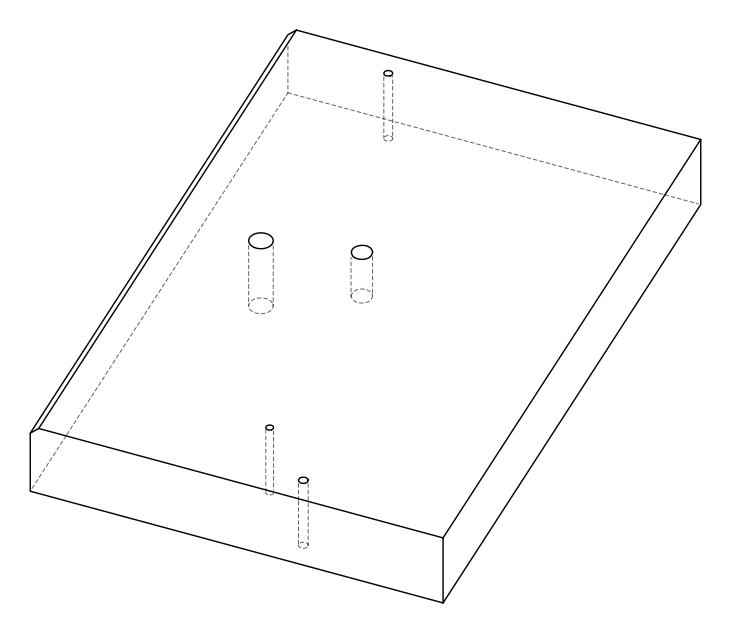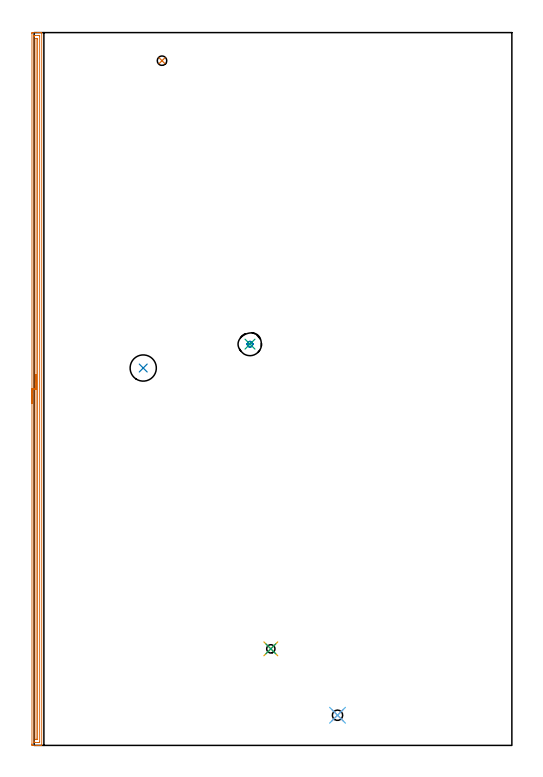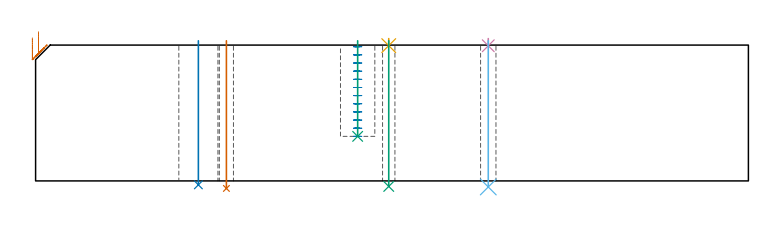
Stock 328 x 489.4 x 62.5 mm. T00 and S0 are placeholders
(PLAN: 9 operations, 7 tool changes, 14.1 min)
(1 AREA_MILL | FG_CHAMFER_SURFACE | UGT0205_001 | 11.92 min | 10985 mm3)
(2 MILL_BLIND_HOLE_FROM_SOLID_MATERIAL | STEP1POCKET | UGT0201_130 | Spiral | 0.89 min | 8225 mm3)
(3 BORE_BLIND_HOLE | STEP1POCKET | UGT0332_074 | 0.18 min | 3 mm3)
(4 SPOT_DRILL | STEP1HOLE | NXT0321_9005460120000 | 0.03 min | 0 mm3)
(5 SPOT_DRILL_1 | STEP1HOLE_3 | NXT0321_9005460120000 | 0.03 min | 0 mm3)
(6 DRILL_THROUGH_HOLE_INTO_CENTER | STEP1HOLE | NXT0301_042 | 0.27 min | 2442 mm3)
(7 DRILL_THROUGH_HOLE_FROM_SOLID_MATERIAL | STEP1HOLE_1 | UGT0301_460 | 0.27 min | 2044 mm3)
(8 INDEXABLE_INSERT_DRILL_THROUGH_HOLE_FROM_SOLID | STEP1HOLE_2 | NXT0302_007 | 0.27 min | 15866 mm3)
(9 DRILL_THROUGH_HOLE_INTO_CENTER_1 | STEP1HOLE_3 | NXT0301_028 | 0.27 min | 1561 mm3)
(TOOL UGT0205_001 | Chamfer Mill 20 x 3 x 45 deg. | D20 FL50 Z2)
(TOOL UGT0201_130 | Carbide End Mill 12.0 | D12 FL15 Z4)
(TOOL UGT0332_074 | 15.8 mm Rough Boring Bar | D15.8)
(TOOL NXT0321_9005460120000 | NC Spot Drill, 142deg, 12mm, Carbide, Uncoated | D12 PA142 FL30 Z2)
(TOOL NXT0301_042 | Carbide Drill 7.1mm [860.1-0710-057A1-MM 2214] | D7.1 PA140 FL85 Z2)
(TOOL UGT0301_460 | Carbide Drill 6.5 mm | D6.5 PA118 FL63 Z2)
(TOOL NXT0302_007 | Index. Insert Drill 18mm [880-D1800L25-05] | D18 PA176 FL90 Z2)
(TOOL NXT0301_028 | Carbide Drill 5.7mm [860.1-0570-046A1-MM 2214] | D5.7 PA140 FL70 Z2)
(OP 1 AREA_MILL)
G17 G21 G94 G90
T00 M6
G54
G17 G0 G90 X-1.5 Y234.7 S1061 M3
G43 Z72.5 H0
Z65.8
G94 G1 Y234.738 Z64.928 F250.
Y234.852 Z64.064
Y235.041 Z63.212
Y235.303 Z62.38
Y235.637 Z61.574
Y236.04 Z60.8
Y236.509 Z60.064
Y237.04 Z59.372
Y237.629 Z58.729
Y238.272 Z58.14
Y238.964 Z57.609
Y239.7 Z57.14
Y240.474 Z56.737
Y241.28 Z56.403
Y242.112 Z56.141
Y242.964 Z55.952
Y243.828 Z55.838
Y244.7 Z55.8
Y488.772
X-1.498 Y489.081
X-1.494 Y489.39 Z55.803
X-1.198 Y489.4 Z56.099
X2.285 Z59.58
X2.804 Z60.101
X3.156 Z60.452
X3.675 Z60.971
X4.027 Z61.322
X4.731 Z62.03
X4.956 Z62.255
X5.079 Y489.398 Z62.371
X5.197 Y489.39 Z62.488
X5.2 Y489.219 Z62.5
Y0.181
X5.197 Y0.01 Z62.488
X5.079 Y0.002 Z62.371
X4.956 Y0. Z62.255
X4.731 Z62.03
X4.027 Z61.322
X2.804 Z60.101
X2.285 Z59.58
X1.674 Z58.969
X-1.101 Z56.196
X-1.198 Y0.002 Z56.099
X-1.494 Y0.01 Z55.803
X-1.498 Y0.319 Z55.8
X-1.5 Y0.628
Y0.938
Y244.7
X-0.086 Z57.214
X-0.085 Y486.736 Z57.215
X-0.084 Y486.984 Z57.216
X-0.081 Y487.307 Z57.219
X-0.079 Y487.379 Z57.221
X0.004 Y487.39 Z57.304
X0.142 Y487.397 Z57.442
X0.544 Y487.399 Z57.844
X1.01 Y487.4 Z58.31
X2.751 Z60.051
X3.156 Z60.456
X3.624 Y487.398 Z60.924
X3.752 Y487.392 Z61.052
X3.777 Y487.39 Z61.077
X3.78 Y487.344 Z61.08
X3.783 Y487.234 Z61.083
X3.785 Y486.984 Z61.085
Y2.664
X3.784 Y2.416 Z61.084
X3.78 Y2.093 Z61.08
X3.779 Y2.021 Z61.079
X3.696 Y2.01 Z60.996
X3.558 Y2.003 Z60.858
X3.156 Y2.001 Z60.456
X2.69 Y2. Z59.99
X0.949 Z58.249
X0.544 Z57.844
X0.076 Y2.002 Z57.376
X-0.052 Y2.008 Z57.248
X-0.077 Y2.01 Z57.223
X-0.08 Y2.056 Z57.22
X-0.083 Y2.166 Z57.217
X-0.085 Y2.416 Z57.215
X-0.086 Y244.7 Z57.214
X1.328 Z58.628
X1.329 Y485.284 Z58.629
X1.333 Y485.372 Z58.633
X1.336 Y485.39 Z58.636
X1.341 Y485.394 Z58.641
X1.365 Y485.398 Z58.665
X1.415 Y485.399 Z58.715
X2.088 Z59.388
X2.285 Y485.395 Z59.585
X2.35 Y485.39 Z59.65
X2.365 Y485.383 Z59.665
X2.368 Y485.343 Z59.668
X2.37 Y485.285 Z59.67
X2.371 Y485.196 Z59.671
X2.372 Y485.108 Z59.672
X2.371 Y4.116 Z59.671
X2.367 Y4.028 Z59.667
X2.364 Y4.01 Z59.664
X2.359 Y4.006 Z59.659
X2.335 Y4.002 Z59.635
X2.285 Y4.001 Z59.585
X1.612 Z58.912
X1.415 Y4.006 Z58.715
X1.35 Y4.01 Z58.65
X1.335 Y4.017 Z58.635
X1.332 Y4.057 Z58.632
X1.33 Y4.115 Z58.63
X1.329 Y4.204 Z58.629
X1.328 Y4.292 Z58.628
Y244.7
Y245.572 Z58.667
Y246.437 Z58.78
Y247.288 Z58.969
Y248.12 Z59.232
Y248.926 Z59.565
Y249.7 Z59.968
Y250.436 Z60.437
Y251.128 Z60.968
Y251.771 Z61.557
Y252.36 Z62.201
Y252.892 Z62.893
Y253.36 Z63.628
Y253.763 Z64.402
Y254.097 Z65.208
Y254.359 Z66.04
Y254.548 Z66.892
Y254.662 Z67.757
Y254.7 Z68.628
G0 Z72.5
M5
M2
(OP 2 MILL_BLIND_HOLE_FROM_SOLID_MATERIAL)
G17 G21 G94 G90
T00 M6
G54
G17 G0 G90 X148.2 Y275.5 S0 M3
G43 Z72.5 H0
Z61.75
G94 G3 X148.948 Y276.652 R0.819 F250.
X147.427 Y277.236 R1.152
X146.464 Y274.727 R1.9
X147.427 Y277.236 R-1.9
X146.946 Y275.981 R0.95
X148.2 Y275.5 R0.95
G0 Z58.
G3 X148.948 Y276.652 R0.819
X147.427 Y277.236 R1.152
X146.464 Y274.727 R1.9
X147.427 Y277.236 R-1.9
X146.946 Y275.981 R0.95
X148.2 Y275.5 R0.95
G0 Z54.25
G3 X148.948 Y276.652 R0.819
X147.427 Y277.236 R1.152
X146.464 Y274.727 R1.9
X147.427 Y277.236 R-1.9
X146.946 Y275.981 R0.95
X148.2 Y275.5 R0.95
G0 Z50.5
G3 X148.948 Y276.652 R0.819
X147.427 Y277.236 R1.152
X146.464 Y274.727 R1.9
X147.427 Y277.236 R-1.9
X146.946 Y275.981 R0.95
X148.2 Y275.5 R0.95
G0 Z46.75
G3 X148.948 Y276.652 R0.819
X147.427 Y277.236 R1.152
X146.464 Y274.727 R1.9
X147.427 Y277.236 R-1.9
X146.946 Y275.981 R0.95
X148.2 Y275.5 R0.95
G0 Z43.
G3 X148.948 Y276.652 R0.819
X147.427 Y277.236 R1.152
X146.464 Y274.727 R1.9
X147.427 Y277.236 R-1.9
X146.946 Y275.981 R0.95
X148.2 Y275.5 R0.95
G0 Z39.25
G3 X148.948 Y276.652 R0.819
X147.427 Y277.236 R1.152
X146.464 Y274.727 R1.9
X147.427 Y277.236 R-1.9
X146.946 Y275.981 R0.95
X148.2 Y275.5 R0.95
G0 Z35.5
G3 X148.948 Y276.652 R0.819
X147.427 Y277.236 R1.152
X146.464 Y274.727 R1.9
X147.427 Y277.236 R-1.9
X146.946 Y275.981 R0.95
X148.2 Y275.5 R0.95
G0 Z31.75
G3 X148.948 Y276.652 R0.819
X147.427 Y277.236 R1.152
X146.464 Y274.727 R1.9
X147.427 Y277.236 R-1.9
X146.946 Y275.981 R0.95
X148.2 Y275.5 R0.95
G0 Z28.
G3 X148.948 Y276.652 R0.819
X147.427 Y277.236 R1.152
X146.464 Y274.727 R1.9
X147.427 Y277.236 R-1.9
X146.946 Y275.981 R0.95
X148.2 Y275.5 R0.95
G0 Z24.25
G3 X148.948 Y276.652 R0.819
X147.427 Y277.236 R1.152
X146.464 Y274.727 R1.9
X147.427 Y277.236 R-1.9
X146.946 Y275.981 R0.95
X148.2 Y275.5 R0.95
G0 Z20.5
G3 X148.948 Y276.652 R0.819
X147.427 Y277.236 R1.152
X146.464 Y274.727 R1.9
X147.427 Y277.236 R-1.9
X146.946 Y275.981 R0.95
X148.2 Y275.5 R0.95
G0 Z72.5
M5
M2
(OP 3 BORE_BLIND_HOLE)
G17 G21 G94 G90
T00 M6
G54
G17 G0 G90 X148.2 Y275.5 S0 M3
G43 Z72.5 H0
G94 G85 G98 Z20.5 F250. R64.5
G80
M5
M2
(OP 4 SPOT_DRILL)
G17 G21 G94 G90
T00 M6
G54
G17 G0 G90 X208.3 Y20.7 S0 M3
G43 Z72.5 H0
G94 G81 G98 Z62.19 F250. R65.5
G80
M5
M2
(OP 5 SPOT_DRILL_1)
G17 G21 G94 G90
T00 M6
G54
G17 G0 G90 X162.5 Y66.3 S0 M3
G43 Z72.5 H0
G94 G81 G98 Z62.255 F250. R65.5
G80
M5
M2
(OP 6 DRILL_THROUGH_HOLE_INTO_CENTER)
G17 G21 G94 G90
T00 M6
G54
G17 G0 G90 X208.3 Y20.7 S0 M3
G43 Z72.5 H1
G94 G73 G98 Z-2.792 F250. Q6.529 R64.5
G80
M5
M2
(OP 7 DRILL_THROUGH_HOLE_FROM_SOLID_MATERIAL)
G17 G21 G94 G90
T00 M6
G54
G17 G0 G90 X87.8 Y470.1 S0 M3
G43 Z72.5 H0
G94 G81 G98 Z-3.453 F250. R64.5
G80
M5
M2
(OP 8 INDEXABLE_INSERT_DRILL_THROUGH_HOLE_FROM_SOLID)
G17 G21 G94 G90
T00 M6
G54
G17 G0 G90 X74.9 Y259.1 S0 M3
G43 Z72.5 H1
G94 G81 G98 Z-1.814 F250. R64.5
G80
M5
M2
(OP 9 DRILL_THROUGH_HOLE_INTO_CENTER_1)
G17 G21 G94 G90
T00 M6
G54
G17 G0 G90 X162.5 Y66.3 S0 M3
G43 Z72.5 H1
G94 G73 G98 Z-2.537 F250. Q5.42 R64.5
G80
M5
M2
